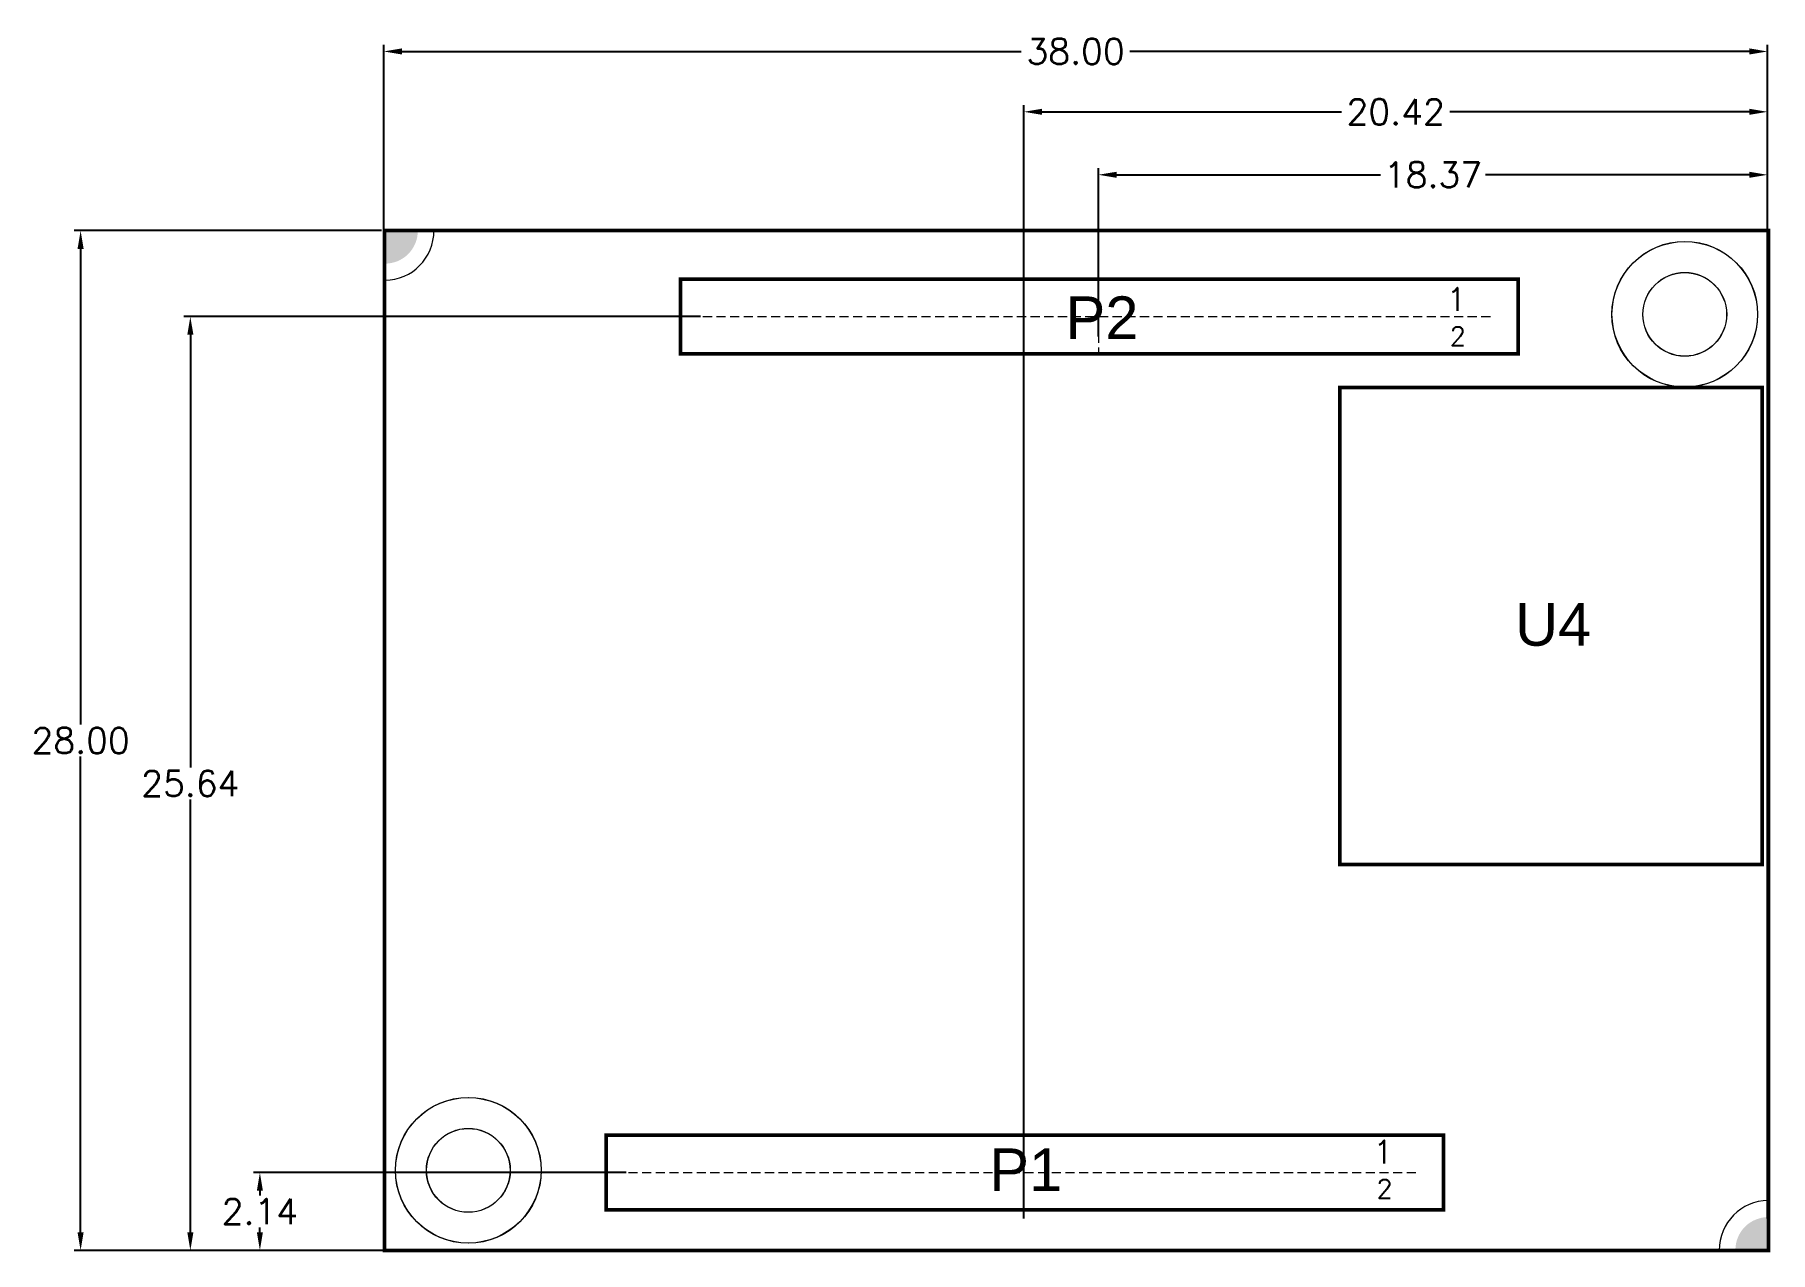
# Model space of a CAD drawing. Extents: x -9.6 to 38, y -0.1 to 33.4.
import ezdxf
from ezdxf.enums import TextEntityAlignment as Align

# ---------------------------------------------------------------- set-up
doc = ezdxf.new("R2010")
doc.units = 0
doc.linetypes.add('HIDDEN', pattern=[0.375, 0.25, -0.125])
doc.layers.get('0').update_dxf_attribs({"lineweight": 0})
for name, color, linetype, lineweight in [('ASSEMBLY_OUTLIN', 7, 'Continuous', 0), ('ASSEMBLY_OUTLINES_BTM', 7, 'Continuous', 0), ('ASSEMBLY_REF_DES_TOP', 7, 'Continuous', 0), ('BOARD_OUTLINE', 7, 'Continuous', 0), ('MOUNTING_HOLE_PADS_LAYER_BOTTOM', 7, 'Continuous', 0), ('MOUNTING_HOLE_PADS_LAYER_TOP', 7, 'Continuous', 0), ('MOUNTING_HOLES_LAYER_BOTTOM', 7, 'Continuous', 0)]:
    doc.layers.add(name, color=color, linetype=linetype, lineweight=lineweight)
doc.styles.add('ARIAL', font='ARIAL.TTF.SHX')
doc.styles.get("Standard").update_dxf_attribs({"font": 'TXT.SHX'})
doc.styles.add('STYLE_17', font='TXT.SHX')
doc.styles.add('STYLE_18', font='TXT.SHX')
doc.dimstyles.get("Standard").update_dxf_attribs({"dimtxt": 0.18, "dimasz": 0.18, "dimexe": 0.18, "dimexo": 0.0625, "dimgap": 0.09, "dimtad": 0, "dimtih": 1, "dimtoh": 1, "dimdec": 4, "dimzin": 0, "dimdsep": 46, "dimtxsty": 'Standard', "dimcen": 0.09, "dimadec": 0, "dimazin": 0, "dimtfac": 1, "dimtdec": 4, "dimtofl": 0, "dimtmove": 0, "dimatfit": 3, "dimfxl": 1, "dimtolj": 1, "dimtzin": 0, "dimarcsym": 0})

# ---------------------------------------------------------------- blocks, each defined once
blk = doc.blocks.new('*D1')
at = {"color": 0, "linetype": 'ByBlock', "lineweight": -2}
for p, q in [((-0.095, 28), (-8.535, 28)), ((-8.355, 27.5), (-8.355, 14.44)), ((-8.355, 0.5), (-8.355, 13.56)), ((-0.095, 0), (-8.535, 0))]:
    blk.add_line(p, q, dxfattribs=at)
at = {"color": 0}
for points in [[(-8.272, 27.5), (-8.439, 27.5), (-8.355, 28)], [(-8.439, 0.5), (-8.272, 0.5), (-8.355, 0)]]:
    blk.add_solid(points, dxfattribs=at)
at = {"layer": 'Defpoints', "color": 0}
for p in [(-8.355, 28), (-0.033, 28), (-0.033, 0)]:
    blk.add_point(p, dxfattribs=at)
at = {"color": 0, "insert": (-8.355, 14), "char_height": 0.7, "attachment_point": 5}
blk.add_mtext('\\A1;28.00', dxfattribs=at)
blk = doc.blocks.new('*D2')
at = {"color": 0, "linetype": 'ByBlock', "lineweight": -2}
for p, q in [((6.625, 2.14), (-3.612, 2.14)), ((-3.432, 1.64), (-3.432, 1.51)), ((-3.432, 0.5), (-3.432, 0.63)), ((6.625, 0), (-3.612, 0))]:
    blk.add_line(p, q, dxfattribs=at)
at = {"color": 0}
for points in [[(-3.349, 1.64), (-3.515, 1.64), (-3.432, 2.14)], [(-3.515, 0.5), (-3.349, 0.5), (-3.432, 0)]]:
    blk.add_solid(points, dxfattribs=at)
at = {"layer": 'Defpoints', "color": 0}
for p in [(6.687, 2.14), (-3.432, 0), (6.687, 0)]:
    blk.add_point(p, dxfattribs=at)
at = {"color": 0, "insert": (-3.432, 1.07), "char_height": 0.7, "attachment_point": 5}
blk.add_mtext('\\A1;2.14', dxfattribs=at)
blk = doc.blocks.new('*D3')
at = {"color": 0, "linetype": 'ByBlock', "lineweight": -2}
for p, q in [((8.67, 25.64), (-5.522, 25.64)), ((-5.342, 25.14), (-5.342, 13.26)), ((-5.342, 0.5), (-5.342, 12.38)), ((8.67, 0), (-5.522, 0))]:
    blk.add_line(p, q, dxfattribs=at)
at = {"color": 0}
for points in [[(-5.258, 25.14), (-5.425, 25.14), (-5.342, 25.64)], [(-5.425, 0.5), (-5.258, 0.5), (-5.342, 0)]]:
    blk.add_solid(points, dxfattribs=at)
at = {"layer": 'Defpoints', "color": 0}
for p in [(8.733, 25.64), (-5.342, 0), (8.733, 0)]:
    blk.add_point(p, dxfattribs=at)
at = {"color": 0, "insert": (-5.342, 12.82), "char_height": 0.7, "attachment_point": 5}
blk.add_mtext('\\A1;25.64', dxfattribs=at)
blk = doc.blocks.new('*D4')
at = {"color": 0, "linetype": 'ByBlock', "lineweight": -2}
for p, q in [((-0.033, 26.884), (-0.033, 33.099)), ((0.467, 32.919), (17.477, 32.919)), ((37.467, 32.919), (20.457, 32.919)), ((37.967, 26.884), (37.967, 33.099))]:
    blk.add_line(p, q, dxfattribs=at)
at = {"color": 0}
for points in [[(0.467, 33.003), (0.467, 32.836), (-0.033, 32.919)], [(37.467, 32.836), (37.467, 33.003), (37.967, 32.919)]]:
    blk.add_solid(points, dxfattribs=at)
at = {"layer": 'Defpoints', "color": 0}
for p in [(37.967, 32.919), (-0.033, 26.822), (37.967, 26.822)]:
    blk.add_point(p, dxfattribs=at)
at = {"color": 0, "insert": (18.967, 32.919), "char_height": 0.7, "attachment_point": 5}
blk.add_mtext('\\A1;38.00', dxfattribs=at)
blk = doc.blocks.new('*D5')
at = {"color": 0, "linetype": 'ByBlock', "lineweight": -2}
for p, q in [((19.593, 25.091), (19.593, 29.713)), ((37.967, 25.091), (37.967, 29.713)), ((20.093, 29.533), (27.34, 29.533)), ((37.467, 29.533), (30.22, 29.533))]:
    blk.add_line(p, q, dxfattribs=at)
at = {"color": 0}
for points in [[(20.093, 29.616), (20.093, 29.45), (19.593, 29.533)], [(37.467, 29.45), (37.467, 29.616), (37.967, 29.533)]]:
    blk.add_solid(points, dxfattribs=at)
at = {"layer": 'Defpoints', "color": 0}
for p in [(37.967, 29.533), (19.593, 25.028), (37.967, 25.028)]:
    blk.add_point(p, dxfattribs=at)
at = {"color": 0, "insert": (28.78, 29.533), "char_height": 0.7, "attachment_point": 5}
blk.add_mtext('\\A1;18.37', dxfattribs=at)
blk = doc.blocks.new('*D6')
at = {"color": 0, "linetype": 'ByBlock', "lineweight": -2}
for p, q in [((17.547, 0.876), (17.547, 31.442)), ((18.047, 31.262), (26.267, 31.262)), ((37.467, 31.262), (29.247, 31.262)), ((37.967, 0.876), (37.967, 31.442))]:
    blk.add_line(p, q, dxfattribs=at)
at = {"color": 0}
for points in [[(18.047, 31.345), (18.047, 31.179), (17.547, 31.262)], [(37.467, 31.179), (37.467, 31.345), (37.967, 31.262)]]:
    blk.add_solid(points, dxfattribs=at)
at = {"layer": 'Defpoints', "color": 0}
for p in [(37.967, 31.262), (17.547, 0.813), (37.967, 0.813)]:
    blk.add_point(p, dxfattribs=at)
at = {"color": 0, "insert": (27.757, 31.262), "char_height": 0.7, "attachment_point": 5}
blk.add_mtext('\\A1;20.42', dxfattribs=at)

msp = doc.modelspace()

# ---------------------------------------------------------------- hatches: boundary and pattern name
at = {"layer": 'BOARD_OUTLINE', "linetype": 'Continuous'}
for points in [[(0.004, 27.094), (0.092, 27.098), (0.18, 27.111), (0.265, 27.133), (0.349, 27.162), (0.428, 27.2), (0.504, 27.245), (0.575, 27.298), (0.641, 27.357), (0.7, 27.423), (0.753, 27.494), (0.798, 27.57), (0.836, 27.649), (0.865, 27.733), (0.887, 27.818), (0.9, 27.906), (0.904, 27.994), (0.004, 27.994)], [(37.985, 0.915), (37.897, 0.911), (37.81, 0.898), (37.724, 0.876), (37.641, 0.846), (37.561, 0.809), (37.485, 0.763), (37.414, 0.711), (37.349, 0.651), (37.29, 0.586), (37.237, 0.515), (37.192, 0.439), (37.154, 0.359), (37.124, 0.276), (37.103, 0.19), (37.09, 0.103), (37.085, 0.015), (37.985, 0.015)]]:
    msp.add_hatch(color=7, dxfattribs=at).paths.add_polyline_path(points)

# ---------------------------------------------------------------- linework, layer by layer
at = {"linetype": 'HIDDEN'}
for p, q in [((19.593, 26.665), (19.593, 24.615)), ((8.733, 25.64), (30.453, 25.64)), ((17.547, 1.115), (17.547, 3.165)), ((6.687, 2.14), (28.407, 2.14))]:
    msp.add_line(p, q, dxfattribs=at)
at = {"color": 7, "linetype": 'Continuous', "lineweight": 0}
for centre, radius in [((35.696, 25.705), 2), ((35.696, 25.702), 1.15), ((2.29, 2.202), 2), ((2.29, 2.199), 1.15)]:
    msp.add_circle(centre, radius, dxfattribs=at)
at = {"color": 7, "linetype": 'Continuous'}
for centre, start_param, end_param in [((0.005, 28.006), 0, 1.570796), ((37.984, 0.002), 3.141593, 4.712389)]:
    msp.add_ellipse(centre, major_axis=(0, -1.368), ratio=0.981498, start_param=start_param, end_param=end_param, dxfattribs=at)
at = {"layer": 'ASSEMBLY_OUTLINES_BTM', "lineweight": 211, "const_width": 0.1}
for points in [[(31.119, 24.615), (31.119, 26.665), (8.119, 26.665), (8.119, 24.615)], [(37.824, 10.595), (37.824, 23.695), (26.224, 23.695), (26.224, 10.595)], [(29.073, 1.115), (29.073, 3.165), (6.073, 3.165), (6.073, 1.115)]]:
    msp.add_lwpolyline(points, close=True, dxfattribs=at)
at = {"layer": 'BOARD_OUTLINE', "lineweight": 211, "const_width": 0.1}
msp.add_lwpolyline([(37.993, 0), (37.993, 28), (-0.007, 28), (-0.007, 0)], close=True, dxfattribs=at)
at = {"layer": 'MOUNTING_HOLE_PADS_LAYER_BOTTOM', "lineweight": 0}
for centre in [(35.693, 25.7), (2.293, 2.2)]:
    msp.add_circle(centre, 2, dxfattribs=at)
at = {"layer": 'MOUNTING_HOLE_PADS_LAYER_TOP', "lineweight": 0}
for centre in [(35.696, 25.702), (2.291, 2.199)]:
    msp.add_circle(centre, 2, dxfattribs=at)
at = {"layer": 'MOUNTING_HOLES_LAYER_BOTTOM', "lineweight": 0}
for centre in [(35.693, 25.7), (2.293, 2.2)]:
    msp.add_circle(centre, 1.15, dxfattribs=at)

# ---------------------------------------------------------------- texts
at = {"layer": 'ASSEMBLY_OUTLIN', "linetype": 'Continuous'}
for s, height, style, p in [('1', 0.635, 'STYLE_17', (29.426, 26.112)), ('2', 0.508, 'STYLE_18', (29.464, 25.103)), ('1', 0.635, 'STYLE_17', (27.414, 2.703)), ('2', 0.508, 'STYLE_18', (27.452, 1.693))]:
    msp.add_text(s, height=height, dxfattribs=dict(at, style=style)).set_placement(p, align=Align.MIDDLE_CENTER)
at = {"layer": 'ASSEMBLY_REF_DES_TOP', "linetype": 'Continuous', "style": 'ARIAL'}
for s, p in [('P2', (19.693, 25.609)), ('U4', (32.081, 17.188)), ('P1', (17.599, 2.216))]:
    msp.add_text(s, height=1.1707, dxfattribs=at).set_placement(p, align=Align.MIDDLE_CENTER)

# ---------------------------------------------------------------- dimensions: what is measured, and where the dimension line sits
at = {"linetype": 'ByBlock'}
for p1, p2, distance, picture, middle in [((-0.033, 26.822), (37.967, 26.822), 6.097, '*D4', (18.967, 32.919)), ((17.547, 0.813), (37.967, 0.813), 30.449, '*D6', (27.757, 31.262)), ((19.593, 25.028), (37.967, 25.028), 4.505, '*D5', (28.78, 29.533)), ((-0.033, 0), (-0.033, 28), 8.323, '*D1', (-8.355, 14)), ((8.733, 25.64), (8.733, 0), -14.074, '*D3', (-5.342, 12.82)), ((6.687, 2.14), (6.687, 0), -10.12, '*D2', (-3.432, 1.07))]:
    dim = msp.add_aligned_dim(p1=p1, p2=p2, distance=distance, dimstyle='Standard', override={"dimtxt": 0.7, "dimasz": 0.5, "dimdec": 2, "dimrnd": 1e-07, "dimpost": '', "dimadec": 2, "dimtmove": 2}, dxfattribs=at)
    dim.commit()
    dim.dimension.update_dxf_attribs({"geometry": picture, "text_midpoint": middle})

doc.saveas('drawing.dxf')
